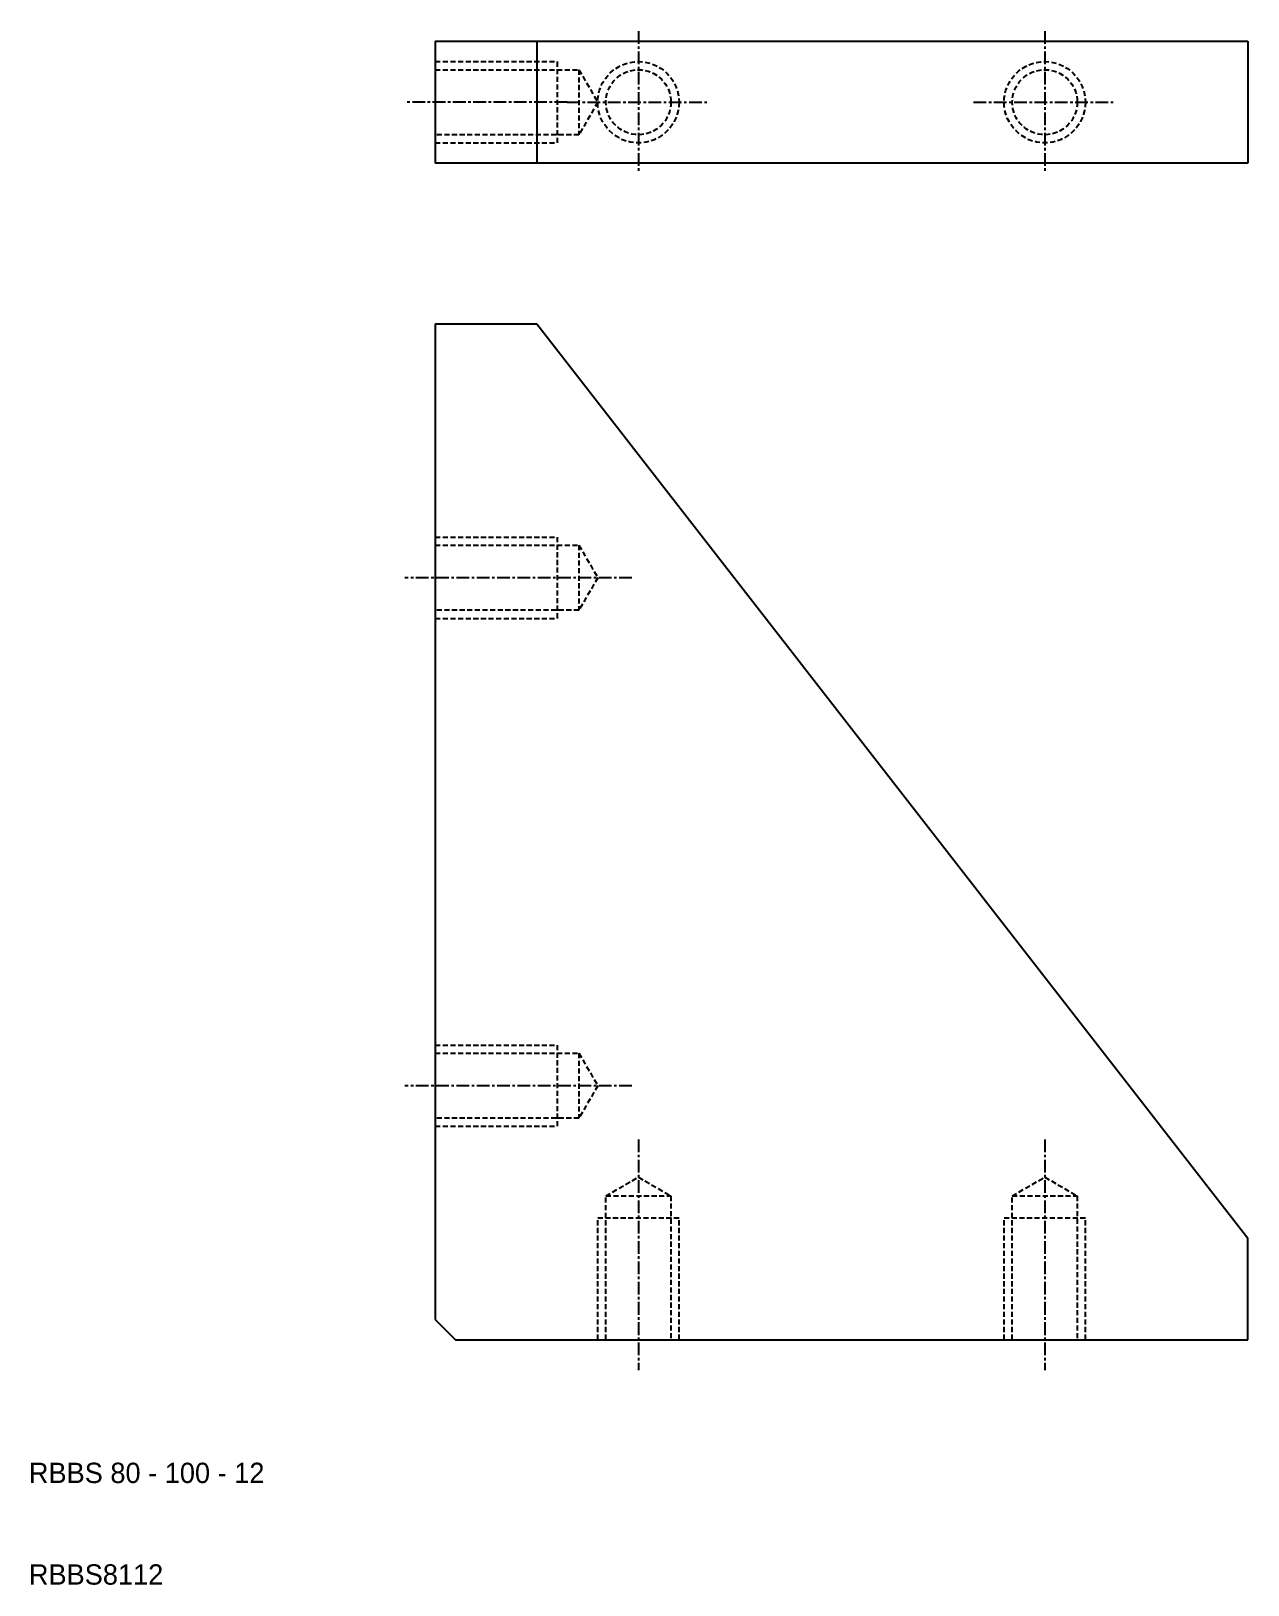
# Model space of a CAD drawing. Extents: x 10 to 130, y 10 to 163.
import ezdxf

# ---------------------------------------------------------------- set-up
doc = ezdxf.new("R2010")
doc.units = 0
doc.linetypes.add('CENTER', pattern=[2, 1.25, -0.25, 0.25, -0.25])
doc.linetypes.add('DASHED', pattern=[0.75, 0.5, -0.25])
doc.layers.get('0').update_dxf_attribs({"linetype": 'CONTINUOUS'})
doc.layers.add('CENTER', color=1, linetype='CENTER')

msp = doc.modelspace()

# ---------------------------------------------------------------- linework, layer by layer
at = {"color": 7, "linetype": 'CONTINUOUS'}
for p, q in [((50, 161.91), (130, 161.91)), ((50, 161.91), (50, 149.91)), ((60, 161.91), (60, 149.91)), ((130, 161.91), (130, 149.91)), ((130, 149.91), (50, 149.91)), ((50, 134.11), (50, 36.11)), ((50, 134.11), (60, 134.11)), ((60, 134.11), (130, 44.11)), ((130, 34.11), (130, 44.11)), ((50, 36.11), (52, 34.11)), ((52, 34.11), (130, 34.11))]:
    msp.add_line(p, q, dxfattribs=at)
at = {"color": 3, "linetype": 'DASHED'}
for p, q in [((50, 159.91), (62, 159.91)), ((50, 159.11), (64.15, 159.11)), ((62, 159.91), (62, 151.91)), ((64.15, 159.11), (64.15, 152.71)), ((64.15, 159.11), (66, 155.91)), ((66, 155.91), (64.15, 152.71)), ((64.15, 152.71), (50, 152.71)), ((50, 151.91), (62, 151.91)), ((50, 113.11), (62, 113.11)), ((50, 112.31), (64.15, 112.31)), ((62, 113.11), (62, 105.11)), ((64.15, 112.31), (64.15, 105.91)), ((64.15, 112.31), (66, 109.11)), ((66, 109.11), (64.15, 105.91)), ((64.15, 105.91), (50, 105.91)), ((50, 105.11), (62, 105.11)), ((50, 63.11), (62, 63.11)), ((62, 63.11), (62, 55.11)), ((50, 62.31), (64.15, 62.31)), ((64.15, 62.31), (64.15, 55.91)), ((64.15, 62.31), (66, 59.11)), ((66, 59.11), (64.15, 55.91)), ((64.15, 55.91), (50, 55.91)), ((50, 55.11), (62, 55.11)), ((66.8, 48.26), (70, 50.11)), ((70, 50.11), (73.2, 48.26)), ((106.8, 48.26), (110, 50.11)), ((110, 50.11), (113.2, 48.26)), ((66.8, 34.11), (66.8, 48.26)), ((66.8, 48.26), (73.2, 48.26)), ((73.2, 48.26), (73.2, 34.11)), ((106.8, 34.11), (106.8, 48.26)), ((106.8, 48.26), (113.2, 48.26)), ((113.2, 48.26), (113.2, 34.11)), ((66, 34.11), (66, 46.11)), ((66, 46.11), (74, 46.11)), ((74, 34.11), (74, 46.11)), ((106, 34.11), (106, 46.11)), ((106, 46.11), (114, 46.11)), ((114, 34.11), (114, 46.11))]:
    msp.add_line(p, q, dxfattribs=at)
for centre, radius in [((70, 155.91), 4), ((70, 155.91), 3.2), ((110, 155.91), 4), ((110, 155.91), 3.2)]:
    msp.add_circle(centre, radius, dxfattribs=at)
at = {"layer": 'CENTER', "color": 1, "linetype": 'CENTER'}
for p, q in [((70, 162.91), (70, 148.91)), ((110, 162.91), (110, 148.91)), ((63, 155.91), (47, 155.91)), ((63, 155.91), (77, 155.91)), ((103, 155.91), (117, 155.91)), ((69.35, 109.11), (47, 109.11)), ((69.35, 59.11), (47, 59.11)), ((70, 53.82), (70, 31.11)), ((110, 53.82), (110, 31.11))]:
    msp.add_line(p, q, dxfattribs=at)

# ---------------------------------------------------------------- texts
at = {"color": 7, "linetype": 'CONTINUOUS'}
for s, p in [('RBBS 80 - 100 - 12', (10, 20)), ('RBBS8112', (10, 10))]:
    msp.add_text(s, height=2, dxfattribs=at).set_placement(p)

doc.saveas('drawing.dxf')
